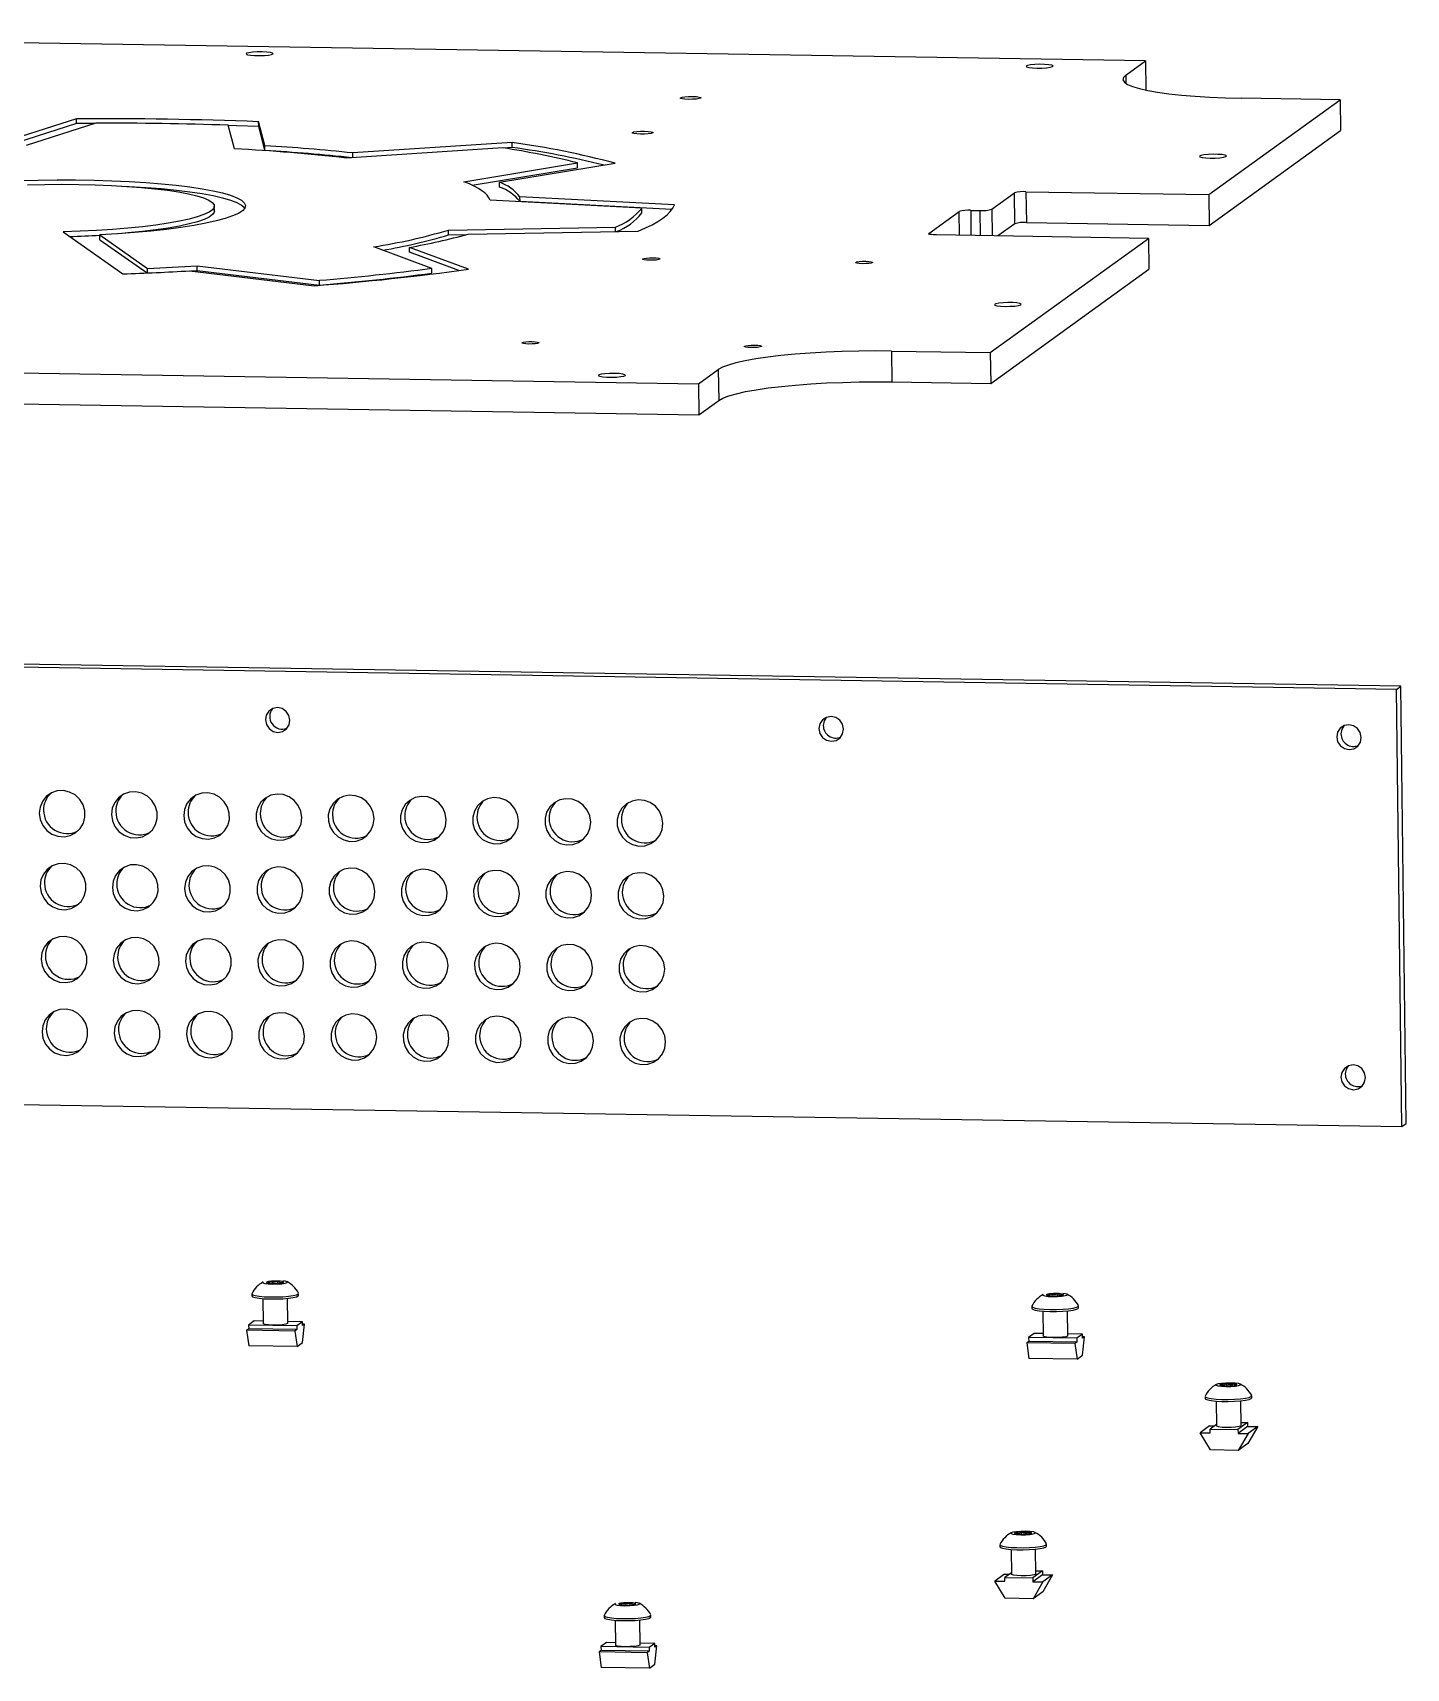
# Model space of a CAD drawing. Header units: millimetres. Extents: x 0 to 279, y 0 to 216.
# Drawn here: x 68.42 to 96.4, y 126.64 to 159.96 of the extents above; entities that cross this region are included whole.
import ezdxf

# ---------------------------------------------------------------- set-up
doc = ezdxf.new("R2010")
doc.units = ezdxf.units.MM

msp = doc.modelspace()

# ---------------------------------------------------------------- linework, layer by layer
at = {"color": 7, "linetype": 'Continuous', "lineweight": 25}
for p, q in [((91.085, 159.392), (55.391, 159.965)), ((90.683, 159.102), (91.085, 159.392)), ((91.085, 159.392), (91.092, 158.796)), ((95.048, 158.598), (93.038, 158.63)), ((92.376, 156.666), (95.048, 158.598)), ((95.048, 158.598), (95.056, 157.97)), ((69.315, 158.212), (67.87, 157.748)), ((69.316, 158.113), (67.9, 157.659)), ((69.709, 158.123), (68.289, 157.667)), ((69.316, 158.113), (69.315, 158.212)), ((69.683, 158.114), (69.316, 158.113)), ((72.529, 157.599), (72.404, 158.08)), ((73.15, 157.664), (73.022, 158.153)), ((73.024, 158.054), (73.022, 158.153)), ((73.151, 157.565), (73.024, 158.054)), ((92.384, 156.038), (95.056, 157.97)), ((73.151, 157.565), (73.15, 157.664)), ((77.993, 157.618), (74.804, 157.411)), ((78.183, 157.726), (74.938, 157.516)), ((78.184, 157.627), (78.007, 157.616)), ((78.184, 157.627), (78.183, 157.726)), ((74.939, 157.42), (74.938, 157.516)), ((77.203, 156.93), (79.518, 157.312)), ((77.926, 156.917), (80.281, 157.306)), ((79.52, 157.213), (79.518, 157.312)), ((77.373, 156.859), (79.52, 157.213)), ((77.927, 156.818), (77.926, 156.917)), ((81.489, 156.456), (78.345, 156.623)), ((78.346, 156.524), (78.345, 156.623)), ((87.955, 156.368), (88.415, 156.701)), ((88.423, 156.072), (88.415, 156.701)), ((88.65, 156.726), (92.376, 156.666)), ((88.65, 156.726), (88.658, 156.098)), ((92.376, 156.666), (92.384, 156.038)), ((72.121, 156.332), (72.12, 156.431)), ((80.826, 156.392), (77.735, 156.556)), ((81.438, 156.36), (78.346, 156.524)), ((80.827, 156.293), (80.826, 156.392)), ((86.672, 155.875), (87.288, 156.321)), ((87.524, 156.346), (87.72, 156.343)), ((76.889, 155.944), (80.288, 156.003)), ((76.89, 155.845), (76.889, 155.944)), ((80.289, 155.913), (80.288, 156.003)), ((88.423, 156.072), (88.079, 155.824)), ((88.658, 156.098), (92.384, 156.038)), ((69.041, 155.908), (70.259, 155.051)), ((69.787, 155.846), (70.759, 155.163)), ((69.789, 155.747), (69.787, 155.846)), ((69.789, 155.747), (70.751, 155.07)), ((76.89, 155.845), (77.258, 155.851)), ((77.291, 155.861), (80.749, 155.921)), ((91.143, 155.775), (86.829, 155.844)), ((87.924, 153.447), (91.143, 155.775)), ((91.143, 155.775), (91.151, 155.146)), ((76.548, 155.164), (75.367, 155.602)), ((77.295, 155.147), (76.094, 155.592)), ((76.095, 155.493), (76.094, 155.592)), ((77.102, 155.12), (76.095, 155.493)), ((70.76, 155.07), (70.759, 155.163)), ((71.616, 155.113), (74.151, 154.81)), ((71.771, 155.218), (74.263, 154.92)), ((71.772, 155.119), (71.771, 155.218)), ((71.772, 155.119), (74.264, 154.821)), ((76.549, 155.065), (76.548, 155.164)), ((87.932, 152.818), (91.151, 155.146)), ((74.264, 154.821), (74.263, 154.92)), ((46.29, 153.384), (81.983, 152.812)), ((85.914, 153.479), (87.924, 153.447)), ((85.914, 153.479), (85.921, 152.85)), ((87.924, 153.447), (87.932, 152.818)), ((81.983, 152.812), (82.385, 153.102)), ((82.385, 153.102), (82.393, 152.473)), ((46.298, 152.756), (81.991, 152.183)), ((81.983, 152.812), (81.991, 152.183)), ((85.921, 152.85), (87.932, 152.818)), ((81.991, 152.183), (82.393, 152.473)), ((96.196, 146.588), (50.599, 147.319)), ((96.284, 146.651), (50.687, 147.383)), ((96.196, 146.588), (96.284, 146.651)), ((96.396, 137.743), (96.284, 146.651)), ((96.308, 137.679), (96.196, 146.588)), ((50.711, 138.411), (96.308, 137.679)), ((96.308, 137.679), (96.396, 137.743)), ((73.242, 134.488), (73.242, 134.525)), ((73.412, 134.485), (73.412, 134.532)), ((73.519, 134.503), (73.526, 134.515)), ((73.834, 134.242), (73.834, 134.283)), ((72.884, 134.271), (72.884, 134.23)), ((73.11, 134.175), (73.116, 133.668)), ((73.616, 133.675), (73.61, 134.182)), ((88.769, 134.016), (88.77, 133.975)), ((89.128, 134.233), (89.127, 134.27)), ((89.298, 134.231), (89.297, 134.277)), ((89.404, 134.248), (89.411, 134.26)), ((89.72, 133.987), (89.719, 134.028)), ((72.933, 133.72), (72.819, 133.638)), ((73.8, 133.623), (72.819, 133.638)), ((72.819, 133.638), (72.82, 133.559)), ((73.116, 133.718), (72.933, 133.72)), ((73.913, 133.705), (73.616, 133.71)), ((73.913, 133.705), (73.8, 133.623)), ((73.8, 133.623), (73.801, 133.543)), ((73.914, 133.626), (73.913, 133.705)), ((73.955, 133.655), (73.914, 133.656)), ((73.955, 133.655), (73.914, 133.626)), ((73.919, 133.279), (73.955, 133.655)), ((88.995, 133.92), (89.002, 133.414)), ((89.502, 133.42), (89.495, 133.927)), ((72.82, 133.559), (72.779, 133.53)), ((73.76, 133.514), (72.779, 133.53)), ((72.779, 133.53), (72.825, 133.213)), ((73.801, 133.543), (72.82, 133.559)), ((73.801, 133.543), (73.76, 133.514)), ((73.76, 133.514), (73.805, 133.197)), ((88.706, 133.304), (88.665, 133.275)), ((88.818, 133.466), (88.705, 133.384)), ((89.685, 133.368), (88.705, 133.384)), ((88.705, 133.384), (88.706, 133.304)), ((89.686, 133.289), (88.706, 133.304)), ((89.001, 133.463), (88.818, 133.466)), ((89.799, 133.45), (89.501, 133.455)), ((89.686, 133.289), (89.645, 133.259)), ((89.799, 133.45), (89.685, 133.368)), ((89.685, 133.368), (89.686, 133.289)), ((89.8, 133.371), (89.799, 133.45)), ((89.841, 133.4), (89.799, 133.401)), ((89.841, 133.4), (89.8, 133.371)), ((89.804, 133.024), (89.841, 133.4)), ((73.805, 133.197), (72.825, 133.213)), ((73.805, 133.197), (73.919, 133.279)), ((88.665, 133.275), (88.71, 132.958)), ((89.645, 133.259), (88.665, 133.275)), ((89.691, 132.942), (88.71, 132.958)), ((89.645, 133.259), (89.691, 132.942)), ((89.691, 132.942), (89.804, 133.024)), ((92.738, 132.396), (92.738, 132.444)), ((92.902, 132.406), (92.902, 132.438)), ((92.299, 132.183), (92.3, 132.143)), ((92.525, 132.088), (92.532, 131.581)), ((93.032, 131.587), (93.025, 132.094)), ((93.25, 132.154), (93.249, 132.195)), ((93.164, 131.651), (92.968, 131.509)), ((93.031, 131.653), (93.164, 131.651)), ((93.164, 131.651), (93.165, 131.571)), ((92.39, 131.584), (92.195, 131.442)), ((92.405, 131.093), (92.195, 131.442)), ((92.195, 131.442), (92.4, 131.439)), ((92.39, 131.584), (92.488, 131.582)), ((92.531, 131.613), (92.399, 131.518)), ((92.4, 131.439), (92.399, 131.518)), ((92.399, 131.518), (92.968, 131.509)), ((92.968, 131.509), (92.969, 131.43)), ((93.165, 131.571), (92.969, 131.43)), ((92.969, 131.43), (93.175, 131.427)), ((93.175, 131.427), (92.974, 131.083)), ((93.165, 131.571), (93.371, 131.568)), ((93.371, 131.568), (93.169, 131.225)), ((93.371, 131.568), (93.175, 131.427)), ((92.974, 131.083), (92.405, 131.093)), ((93.169, 131.225), (92.974, 131.083)), ((88.56, 129.375), (88.559, 129.423)), ((88.723, 129.385), (88.723, 129.417)), ((88.12, 129.162), (88.121, 129.121)), ((88.347, 129.067), (88.353, 128.56)), ((88.853, 128.566), (88.847, 129.073)), ((89.071, 129.133), (89.07, 129.174)), ((88.985, 128.629), (88.789, 128.488)), ((88.852, 128.631), (88.985, 128.629)), ((88.985, 128.629), (88.986, 128.55)), ((88.212, 128.562), (88.016, 128.421)), ((88.226, 128.071), (88.016, 128.421)), ((88.016, 128.421), (88.222, 128.417)), ((88.212, 128.562), (88.309, 128.561)), ((88.353, 128.592), (88.221, 128.497)), ((88.222, 128.417), (88.221, 128.497)), ((88.221, 128.497), (88.789, 128.488)), ((88.789, 128.488), (88.79, 128.408)), ((88.986, 128.55), (88.79, 128.408)), ((88.79, 128.408), (88.996, 128.405)), ((88.996, 128.405), (88.795, 128.062)), ((88.986, 128.55), (89.192, 128.547)), ((89.192, 128.547), (88.991, 128.203)), ((89.192, 128.547), (88.996, 128.405)), ((80.418, 127.935), (80.417, 127.972)), ((80.588, 127.933), (80.587, 127.979)), ((80.694, 127.951), (80.701, 127.962)), ((88.795, 128.062), (88.226, 128.071)), ((88.991, 128.203), (88.795, 128.062)), ((80.059, 127.718), (80.06, 127.677)), ((80.286, 127.623), (80.292, 127.116)), ((80.792, 127.122), (80.786, 127.629)), ((81.01, 127.689), (81.009, 127.73)), ((79.996, 127.007), (79.955, 126.977)), ((80.935, 126.961), (79.955, 126.977)), ((79.955, 126.977), (80, 126.66)), ((80.108, 127.168), (79.995, 127.086)), ((80.975, 127.07), (79.995, 127.086)), ((79.995, 127.086), (79.996, 127.007)), ((80.976, 126.991), (79.996, 127.007)), ((80.291, 127.165), (80.108, 127.168)), ((81.089, 127.152), (80.791, 127.157)), ((80.976, 126.991), (80.935, 126.961)), ((80.935, 126.961), (80.981, 126.644)), ((81.089, 127.152), (80.975, 127.07)), ((80.975, 127.07), (80.976, 126.991)), ((81.09, 127.073), (81.089, 127.152)), ((81.131, 127.103), (81.09, 127.073)), ((81.131, 127.103), (81.09, 127.103)), ((81.094, 126.727), (81.131, 127.103)), ((80.981, 126.644), (80, 126.66)), ((80.981, 126.644), (81.094, 126.727))]:
    msp.add_line(p, q, dxfattribs=at)
at = {"color": 8, "linetype": 'Continuous', "lineweight": 25}
for p, q in [((90.683, 159.102), (90.685, 158.934)), ((87.295, 155.837), (87.288, 156.321)), ((87.524, 156.346), (87.53, 155.833)), ((87.726, 155.83), (87.72, 156.343)), ((87.955, 156.368), (87.962, 155.826)), ((86.672, 155.875), (86.672, 155.864))]:
    msp.add_line(p, q, dxfattribs=at)
at = {"color": 7, "linetype": 'Continuous', "lineweight": 25, "flags": 128}
for points in [[(73.096, 159.576), (72.995, 159.575), (72.9, 159.569), (72.825, 159.558), (72.779, 159.545), (72.768, 159.531), (72.795, 159.517), (72.855, 159.506), (72.94, 159.5), (73.039, 159.498), (73.139, 159.502), (73.225, 159.51), (73.287, 159.522), (73.316, 159.536), (73.308, 159.551), (73.264, 159.563), (73.19, 159.572), (73.096, 159.576)], [(88.874, 159.243), (88.975, 159.244), (89.07, 159.251), (89.145, 159.261), (89.191, 159.274), (89.202, 159.289), (89.175, 159.302), (89.115, 159.313), (89.03, 159.32), (88.931, 159.321), (88.832, 159.318), (88.745, 159.309), (88.683, 159.297), (88.654, 159.283), (88.662, 159.269), (88.706, 159.256), (88.78, 159.247), (88.874, 159.243)], [(90.683, 159.102), (90.636, 159.054), (90.626, 159.006), (90.655, 158.959), (90.72, 158.913), (90.822, 158.869), (90.959, 158.827), (91.13, 158.788), (91.332, 158.752), (91.563, 158.721), (91.82, 158.693), (92.099, 158.67), (92.398, 158.652), (92.712, 158.638), (93.038, 158.63)], [(81.779, 158.607), (81.704, 158.611), (81.646, 158.618), (81.615, 158.628), (81.615, 158.64), (81.646, 158.651), (81.704, 158.66), (81.78, 158.665), (81.862, 158.666), (81.937, 158.663), (81.995, 158.655), (82.027, 158.645), (82.027, 158.633), (81.995, 158.622), (81.937, 158.613), (81.861, 158.608), (81.779, 158.607)], [(73.024, 158.054), (72.574, 158.07), (72.405, 158.075)], [(80.801, 157.899), (80.725, 157.903), (80.667, 157.91), (80.636, 157.921), (80.636, 157.932), (80.667, 157.944), (80.725, 157.953), (80.801, 157.958), (80.883, 157.959), (80.959, 157.955), (81.017, 157.948), (81.048, 157.937), (81.048, 157.926), (81.016, 157.915), (80.959, 157.906), (80.883, 157.9), (80.801, 157.899)], [(92.404, 157.411), (92.505, 157.412), (92.6, 157.418), (92.675, 157.429), (92.721, 157.442), (92.732, 157.456), (92.705, 157.47), (92.645, 157.481), (92.56, 157.487), (92.461, 157.489), (92.362, 157.485), (92.275, 157.477), (92.213, 157.465), (92.184, 157.451), (92.192, 157.436), (92.236, 157.424), (92.31, 157.415), (92.404, 157.411)], [(68.156, 156.954), (68.536, 156.963), (68.917, 156.967), (69.296, 156.966), (69.67, 156.96), (70.035, 156.949), (70.388, 156.933), (70.726, 156.913), (71.046, 156.887), (71.346, 156.858), (71.622, 156.824), (71.873, 156.786), (72.096, 156.745), (72.288, 156.701), (72.45, 156.654), (72.578, 156.604), (72.672, 156.553), (72.731, 156.5), (72.754, 156.447), (72.742, 156.393), (72.694, 156.338), (72.611, 156.285), (72.494, 156.232), (72.343, 156.18), (72.161, 156.131), (71.947, 156.083), (71.705, 156.038), (71.437, 155.997), (71.145, 155.959), (70.83, 155.924), (70.498, 155.894), (70.149, 155.868), (69.787, 155.846)], [(68.319, 156.868), (68.667, 156.875), (69.015, 156.877), (69.359, 156.874), (69.697, 156.866), (70.024, 156.853), (70.337, 156.835), (70.634, 156.813), (70.91, 156.787), (71.164, 156.756), (71.392, 156.721), (71.592, 156.683), (71.762, 156.642), (71.901, 156.599), (72.007, 156.553), (72.078, 156.506), (72.115, 156.457), (72.116, 156.407), (72.082, 156.358), (72.013, 156.309), (71.91, 156.26), (71.774, 156.213), (71.606, 156.168), (71.408, 156.125), (71.181, 156.084), (70.93, 156.047), (70.655, 156.013), (70.36, 155.984), (70.048, 155.958), (69.721, 155.937), (69.385, 155.92), (69.041, 155.908)], [(70.23, 156.842), (70.389, 156.834), (70.727, 156.814), (71.048, 156.788), (71.347, 156.759), (71.624, 156.725), (71.874, 156.687), (72.097, 156.646), (72.29, 156.602), (72.451, 156.555), (72.579, 156.505), (72.673, 156.454), (72.732, 156.401), (72.74, 156.39)], [(77.735, 156.556), (77.714, 156.604), (77.679, 156.652), (77.632, 156.7), (77.571, 156.747), (77.498, 156.794), (77.412, 156.84), (77.314, 156.885), (77.203, 156.93)], [(72.121, 156.332), (72.117, 156.308), (72.083, 156.259), (72.014, 156.21), (71.911, 156.161), (71.775, 156.114), (71.607, 156.069), (71.409, 156.026), (71.183, 155.985), (70.931, 155.948), (70.656, 155.914), (70.361, 155.885), (70.242, 155.874)], [(80.749, 155.921), (80.901, 155.987), (81.036, 156.053), (81.155, 156.12), (81.256, 156.187), (81.34, 156.254), (81.407, 156.321), (81.457, 156.389), (81.489, 156.456)], [(86.829, 155.844), (86.791, 155.845), (86.757, 155.847), (86.727, 155.851), (86.702, 155.855), (86.683, 155.859), (86.672, 155.864), (86.668, 155.87), (86.672, 155.875)], [(80.985, 155.329), (80.922, 155.332), (80.873, 155.338), (80.847, 155.347), (80.847, 155.357), (80.874, 155.366), (80.922, 155.373), (80.985, 155.378), (81.053, 155.379), (81.116, 155.376), (81.165, 155.369), (81.191, 155.361), (81.191, 155.351), (81.164, 155.342), (81.116, 155.334), (81.053, 155.33), (80.985, 155.329)], [(85.319, 155.259), (85.256, 155.262), (85.208, 155.269), (85.181, 155.277), (85.182, 155.287), (85.208, 155.296), (85.256, 155.304), (85.319, 155.308), (85.387, 155.309), (85.45, 155.306), (85.499, 155.3), (85.525, 155.291), (85.525, 155.282), (85.499, 155.272), (85.45, 155.265), (85.387, 155.26), (85.319, 155.259)], [(71.639, 155.111), (71.647, 155.111), (71.772, 155.119)], [(88.225, 154.389), (88.326, 154.391), (88.421, 154.397), (88.496, 154.407), (88.543, 154.42), (88.553, 154.435), (88.527, 154.448), (88.467, 154.459), (88.381, 154.466), (88.282, 154.467), (88.183, 154.464), (88.096, 154.455), (88.034, 154.443), (88.006, 154.429), (88.014, 154.415), (88.058, 154.403), (88.131, 154.394), (88.225, 154.389)], [(78.525, 153.623), (78.462, 153.626), (78.414, 153.632), (78.387, 153.641), (78.387, 153.65), (78.414, 153.66), (78.462, 153.667), (78.525, 153.672), (78.593, 153.672), (78.656, 153.669), (78.705, 153.663), (78.731, 153.655), (78.731, 153.645), (78.705, 153.636), (78.656, 153.628), (78.593, 153.624), (78.525, 153.623)], [(85.914, 153.479), (85.581, 153.482), (85.244, 153.479), (84.909, 153.471), (84.579, 153.457), (84.258, 153.439), (83.951, 153.416), (83.661, 153.388), (83.393, 153.356), (83.148, 153.32), (82.931, 153.281), (82.744, 153.239), (82.589, 153.195), (82.469, 153.149), (82.385, 153.102)], [(83.055, 153.55), (82.992, 153.553), (82.944, 153.559), (82.918, 153.568), (82.918, 153.578), (82.944, 153.587), (82.992, 153.594), (83.055, 153.599), (83.124, 153.6), (83.187, 153.597), (83.235, 153.591), (83.261, 153.582), (83.261, 153.572), (83.235, 153.563), (83.186, 153.555), (83.123, 153.551), (83.055, 153.55)], [(80.272, 153.023), (80.171, 153.022), (80.076, 153.016), (80.001, 153.006), (79.954, 152.992), (79.944, 152.978), (79.97, 152.965), (80.03, 152.954), (80.116, 152.947), (80.215, 152.945), (80.314, 152.949), (80.401, 152.958), (80.463, 152.97), (80.491, 152.984), (80.483, 152.998), (80.439, 153.01), (80.366, 153.019), (80.272, 153.023)], [(82.393, 152.473), (82.477, 152.52), (82.597, 152.566), (82.752, 152.611), (82.939, 152.653), (83.156, 152.692), (83.4, 152.728), (83.669, 152.759), (83.959, 152.787), (84.266, 152.811), (84.587, 152.829), (84.917, 152.842), (85.252, 152.85), (85.588, 152.853), (85.921, 152.85)], [(73.66, 145.96), (73.64, 146.057), (73.584, 146.139), (73.503, 146.195), (73.407, 146.216), (73.311, 146.198), (73.231, 146.145), (73.178, 146.064), (73.16, 145.968), (73.18, 145.871), (73.235, 145.788), (73.317, 145.732), (73.413, 145.711), (73.508, 145.729), (73.589, 145.782), (73.642, 145.863), (73.66, 145.96)], [(84.434, 145.787), (84.454, 145.69), (84.509, 145.607), (84.591, 145.551), (84.687, 145.53), (84.783, 145.548), (84.863, 145.601), (84.916, 145.682), (84.934, 145.779), (84.914, 145.876), (84.859, 145.958), (84.777, 146.014), (84.681, 146.035), (84.585, 146.017), (84.505, 145.964), (84.452, 145.883), (84.434, 145.787)], [(84.582, 146.016), (84.54, 145.947), (84.522, 145.85)], [(94.978, 145.618), (94.998, 145.521), (95.053, 145.438), (95.135, 145.382), (95.231, 145.361), (95.326, 145.379), (95.407, 145.432), (95.46, 145.513), (95.478, 145.61), (95.458, 145.706), (95.402, 145.789), (95.321, 145.845), (95.225, 145.866), (95.129, 145.848), (95.049, 145.795), (94.996, 145.714), (94.978, 145.618)], [(95.126, 145.847), (95.084, 145.777), (95.066, 145.681)], [(68.555, 144.062), (68.574, 143.935), (68.626, 143.816), (68.708, 143.715), (68.812, 143.64), (68.933, 143.595), (69.06, 143.584), (69.184, 143.608), (69.296, 143.665), (69.388, 143.751), (69.453, 143.86), (69.485, 143.983), (69.484, 144.112), (69.448, 144.236), (69.381, 144.346), (69.287, 144.436), (69.173, 144.496), (69.048, 144.525), (68.921, 144.518), (68.802, 144.477), (68.699, 144.404), (68.62, 144.306), (68.571, 144.189), (68.555, 144.062)], [(70.026, 144.039), (70.045, 143.911), (70.097, 143.793), (70.178, 143.692), (70.283, 143.616), (70.404, 143.571), (70.531, 143.56), (70.655, 143.585), (70.767, 143.642), (70.859, 143.728), (70.924, 143.837), (70.956, 143.96), (70.955, 144.088), (70.919, 144.212), (70.851, 144.323), (70.757, 144.412), (70.644, 144.473), (70.519, 144.501), (70.392, 144.494), (70.273, 144.453), (70.17, 144.381), (70.091, 144.283), (70.042, 144.166), (70.026, 144.039)], [(71.497, 144.015), (71.516, 143.888), (71.568, 143.769), (71.649, 143.668), (71.754, 143.593), (71.875, 143.548), (72.002, 143.537), (72.126, 143.561), (72.238, 143.618), (72.33, 143.704), (72.394, 143.813), (72.427, 143.936), (72.426, 144.064), (72.39, 144.189), (72.322, 144.299), (72.228, 144.388), (72.115, 144.449), (71.99, 144.477), (71.863, 144.471), (71.744, 144.43), (71.641, 144.357), (71.562, 144.259), (71.512, 144.142), (71.497, 144.015)], [(73.902, 143.977), (73.883, 144.104), (73.831, 144.223), (73.749, 144.323), (73.644, 144.399), (73.524, 144.444), (73.397, 144.455), (73.273, 144.431), (73.16, 144.373), (73.069, 144.287), (73.004, 144.179), (72.971, 144.056), (72.973, 143.927), (73.009, 143.803), (73.076, 143.692), (73.17, 143.603), (73.284, 143.542), (73.409, 143.514), (73.535, 143.521), (73.655, 143.562), (73.758, 143.634), (73.837, 143.733), (73.886, 143.85), (73.902, 143.977)], [(75.373, 143.953), (75.354, 144.08), (75.301, 144.199), (75.22, 144.3), (75.115, 144.375), (74.995, 144.42), (74.868, 144.431), (74.744, 144.407), (74.631, 144.35), (74.54, 144.264), (74.475, 144.155), (74.442, 144.032), (74.444, 143.904), (74.48, 143.779), (74.547, 143.669), (74.641, 143.58), (74.755, 143.519), (74.88, 143.491), (75.006, 143.497), (75.126, 143.538), (75.229, 143.611), (75.308, 143.709), (75.357, 143.826), (75.373, 143.953)], [(76.843, 143.929), (76.824, 144.057), (76.772, 144.175), (76.691, 144.276), (76.586, 144.352), (76.466, 144.397), (76.339, 144.408), (76.214, 144.383), (76.102, 144.326), (76.01, 144.24), (75.946, 144.131), (75.913, 144.008), (75.915, 143.88), (75.95, 143.756), (76.018, 143.645), (76.112, 143.556), (76.226, 143.495), (76.35, 143.467), (76.477, 143.474), (76.596, 143.515), (76.699, 143.587), (76.778, 143.685), (76.828, 143.802), (76.843, 143.929)], [(78.314, 143.906), (78.295, 144.033), (78.243, 144.152), (78.162, 144.253), (78.057, 144.328), (77.936, 144.373), (77.809, 144.384), (77.685, 144.36), (77.573, 144.303), (77.481, 144.217), (77.417, 144.108), (77.384, 143.985), (77.385, 143.856), (77.421, 143.732), (77.489, 143.622), (77.583, 143.532), (77.696, 143.472), (77.821, 143.443), (77.948, 143.45), (78.067, 143.491), (78.17, 143.564), (78.249, 143.662), (78.299, 143.779), (78.314, 143.906)], [(79.785, 143.882), (79.766, 144.01), (79.714, 144.128), (79.633, 144.229), (79.528, 144.305), (79.407, 144.35), (79.28, 144.36), (79.156, 144.336), (79.044, 144.279), (78.952, 144.193), (78.887, 144.084), (78.855, 143.961), (78.856, 143.833), (78.892, 143.709), (78.96, 143.598), (79.054, 143.509), (79.167, 143.448), (79.292, 143.42), (79.419, 143.427), (79.538, 143.468), (79.641, 143.54), (79.72, 143.638), (79.769, 143.755), (79.785, 143.882)], [(81.256, 143.859), (81.237, 143.986), (81.185, 144.105), (81.103, 144.205), (80.999, 144.281), (80.878, 144.326), (80.751, 144.337), (80.627, 144.313), (80.515, 144.255), (80.423, 144.169), (80.358, 144.061), (80.326, 143.938), (80.327, 143.809), (80.363, 143.685), (80.43, 143.574), (80.524, 143.485), (80.638, 143.424), (80.763, 143.396), (80.89, 143.403), (81.009, 143.444), (81.112, 143.516), (81.191, 143.615), (81.24, 143.732), (81.256, 143.859)], [(68.574, 142.578), (68.593, 142.45), (68.645, 142.332), (68.726, 142.231), (68.831, 142.155), (68.951, 142.11), (69.078, 142.099), (69.203, 142.123), (69.315, 142.181), (69.407, 142.267), (69.471, 142.375), (69.504, 142.498), (69.502, 142.627), (69.467, 142.751), (69.399, 142.862), (69.305, 142.951), (69.191, 143.012), (69.067, 143.04), (68.94, 143.033), (68.821, 142.992), (68.718, 142.92), (68.639, 142.821), (68.589, 142.704), (68.574, 142.578)], [(70.044, 142.554), (70.063, 142.427), (70.116, 142.308), (70.197, 142.207), (70.302, 142.131), (70.422, 142.086), (70.549, 142.076), (70.673, 142.1), (70.786, 142.157), (70.877, 142.243), (70.942, 142.352), (70.975, 142.475), (70.973, 142.603), (70.937, 142.727), (70.87, 142.838), (70.776, 142.927), (70.662, 142.988), (70.537, 143.016), (70.411, 143.01), (70.291, 142.968), (70.188, 142.896), (70.109, 142.798), (70.06, 142.681), (70.044, 142.554)], [(71.515, 142.53), (71.534, 142.403), (71.586, 142.284), (71.668, 142.183), (71.773, 142.108), (71.893, 142.063), (72.02, 142.052), (72.144, 142.076), (72.256, 142.133), (72.348, 142.22), (72.413, 142.328), (72.446, 142.451), (72.444, 142.58), (72.408, 142.704), (72.341, 142.815), (72.247, 142.904), (72.133, 142.965), (72.008, 142.993), (71.882, 142.986), (71.762, 142.945), (71.659, 142.873), (71.58, 142.774), (71.531, 142.657), (71.515, 142.53)], [(73.92, 142.492), (73.901, 142.619), (73.849, 142.738), (73.768, 142.839), (73.663, 142.914), (73.542, 142.959), (73.415, 142.97), (73.291, 142.946), (73.179, 142.889), (73.087, 142.803), (73.023, 142.694), (72.99, 142.571), (72.991, 142.443), (73.027, 142.318), (73.095, 142.208), (73.189, 142.118), (73.302, 142.058), (73.427, 142.029), (73.554, 142.036), (73.673, 142.077), (73.776, 142.15), (73.855, 142.248), (73.905, 142.365), (73.92, 142.492)], [(75.391, 142.468), (75.372, 142.596), (75.32, 142.714), (75.239, 142.815), (75.134, 142.891), (75.013, 142.936), (74.886, 142.946), (74.762, 142.922), (74.65, 142.865), (74.558, 142.779), (74.493, 142.67), (74.461, 142.547), (74.462, 142.419), (74.498, 142.295), (74.566, 142.184), (74.66, 142.095), (74.773, 142.034), (74.898, 142.006), (75.025, 142.013), (75.144, 142.054), (75.247, 142.126), (75.326, 142.224), (75.375, 142.341), (75.391, 142.468)], [(76.862, 142.445), (76.843, 142.572), (76.791, 142.691), (76.709, 142.791), (76.605, 142.867), (76.484, 142.912), (76.357, 142.923), (76.233, 142.899), (76.121, 142.842), (76.029, 142.755), (75.964, 142.647), (75.932, 142.524), (75.933, 142.395), (75.969, 142.271), (76.036, 142.16), (76.13, 142.071), (76.244, 142.01), (76.369, 141.982), (76.496, 141.989), (76.615, 142.03), (76.718, 142.102), (76.797, 142.201), (76.846, 142.318), (76.862, 142.445)], [(78.333, 142.421), (78.314, 142.548), (78.262, 142.667), (78.18, 142.768), (78.075, 142.844), (77.955, 142.888), (77.828, 142.899), (77.704, 142.875), (77.592, 142.818), (77.5, 142.732), (77.435, 142.623), (77.402, 142.5), (77.404, 142.372), (77.44, 142.248), (77.507, 142.137), (77.601, 142.048), (77.715, 141.987), (77.84, 141.959), (77.967, 141.965), (78.086, 142.006), (78.189, 142.079), (78.268, 142.177), (78.317, 142.294), (78.333, 142.421)], [(79.804, 142.397), (79.785, 142.525), (79.733, 142.643), (79.651, 142.744), (79.546, 142.82), (79.426, 142.865), (79.299, 142.876), (79.175, 142.852), (79.063, 142.794), (78.971, 142.708), (78.906, 142.6), (78.873, 142.476), (78.875, 142.348), (78.911, 142.224), (78.978, 142.113), (79.072, 142.024), (79.186, 141.963), (79.311, 141.935), (79.438, 141.942), (79.557, 141.983), (79.66, 142.055), (79.739, 142.154), (79.788, 142.27), (79.804, 142.397)], [(81.275, 142.374), (81.256, 142.501), (81.204, 142.62), (81.122, 142.721), (81.017, 142.796), (80.897, 142.841), (80.77, 142.852), (80.646, 142.828), (80.533, 142.771), (80.442, 142.685), (80.377, 142.576), (80.344, 142.453), (80.346, 142.325), (80.382, 142.2), (80.449, 142.09), (80.543, 142), (80.657, 141.94), (80.782, 141.911), (80.908, 141.918), (81.028, 141.959), (81.131, 142.032), (81.21, 142.13), (81.259, 142.247), (81.275, 142.374)], [(68.592, 141.093), (68.611, 140.965), (68.663, 140.847), (68.745, 140.746), (68.85, 140.67), (68.97, 140.625), (69.097, 140.615), (69.221, 140.639), (69.333, 140.696), (69.425, 140.782), (69.49, 140.891), (69.523, 141.014), (69.521, 141.142), (69.485, 141.266), (69.418, 141.377), (69.324, 141.466), (69.21, 141.527), (69.085, 141.555), (68.958, 141.548), (68.839, 141.507), (68.736, 141.435), (68.657, 141.337), (68.608, 141.22), (68.592, 141.093)], [(70.063, 141.069), (70.082, 140.942), (70.134, 140.823), (70.216, 140.722), (70.32, 140.647), (70.441, 140.602), (70.568, 140.591), (70.692, 140.615), (70.804, 140.672), (70.896, 140.758), (70.961, 140.867), (70.994, 140.99), (70.992, 141.119), (70.956, 141.243), (70.889, 141.353), (70.795, 141.443), (70.681, 141.503), (70.556, 141.532), (70.429, 141.525), (70.31, 141.484), (70.207, 141.411), (70.128, 141.313), (70.079, 141.196), (70.063, 141.069)], [(71.534, 141.046), (71.553, 140.918), (71.605, 140.8), (71.687, 140.699), (71.791, 140.623), (71.912, 140.578), (72.039, 140.567), (72.163, 140.591), (72.275, 140.649), (72.367, 140.735), (72.432, 140.843), (72.464, 140.967), (72.463, 141.095), (72.427, 141.219), (72.359, 141.33), (72.265, 141.419), (72.152, 141.48), (72.027, 141.508), (71.9, 141.501), (71.781, 141.46), (71.678, 141.388), (71.599, 141.29), (71.55, 141.173), (71.534, 141.046)], [(73.939, 141.007), (73.92, 141.135), (73.868, 141.253), (73.786, 141.354), (73.681, 141.43), (73.561, 141.475), (73.434, 141.485), (73.31, 141.461), (73.198, 141.404), (73.106, 141.318), (73.041, 141.209), (73.008, 141.086), (73.01, 140.958), (73.046, 140.834), (73.113, 140.723), (73.207, 140.634), (73.321, 140.573), (73.446, 140.545), (73.573, 140.552), (73.692, 140.593), (73.795, 140.665), (73.874, 140.763), (73.923, 140.88), (73.939, 141.007)], [(75.41, 140.983), (75.391, 141.111), (75.339, 141.229), (75.257, 141.33), (75.152, 141.406), (75.032, 141.451), (74.905, 141.462), (74.781, 141.438), (74.669, 141.38), (74.577, 141.294), (74.512, 141.186), (74.479, 141.063), (74.481, 140.934), (74.517, 140.81), (74.584, 140.699), (74.678, 140.61), (74.792, 140.549), (74.917, 140.521), (75.043, 140.528), (75.163, 140.569), (75.266, 140.641), (75.345, 140.74), (75.394, 140.857), (75.41, 140.983)], [(76.881, 140.96), (76.862, 141.087), (76.81, 141.206), (76.728, 141.307), (76.623, 141.382), (76.503, 141.427), (76.376, 141.438), (76.252, 141.414), (76.139, 141.357), (76.048, 141.271), (75.983, 141.162), (75.95, 141.039), (75.952, 140.911), (75.988, 140.786), (76.055, 140.676), (76.149, 140.587), (76.263, 140.526), (76.388, 140.498), (76.514, 140.504), (76.634, 140.545), (76.737, 140.618), (76.816, 140.716), (76.865, 140.833), (76.881, 140.96)], [(78.351, 140.936), (78.333, 141.064), (78.28, 141.182), (78.199, 141.283), (78.094, 141.359), (77.974, 141.404), (77.847, 141.415), (77.722, 141.39), (77.61, 141.333), (77.518, 141.247), (77.454, 141.138), (77.421, 141.015), (77.423, 140.887), (77.458, 140.763), (77.526, 140.652), (77.62, 140.563), (77.734, 140.502), (77.858, 140.474), (77.985, 140.481), (78.105, 140.522), (78.208, 140.594), (78.287, 140.692), (78.336, 140.809), (78.351, 140.936)], [(79.822, 140.913), (79.803, 141.04), (79.751, 141.159), (79.67, 141.26), (79.565, 141.335), (79.445, 141.38), (79.318, 141.391), (79.193, 141.367), (79.081, 141.31), (78.989, 141.223), (78.925, 141.115), (78.892, 140.992), (78.893, 140.863), (78.929, 140.739), (78.997, 140.628), (79.091, 140.539), (79.204, 140.478), (79.329, 140.45), (79.456, 140.457), (79.575, 140.498), (79.678, 140.571), (79.757, 140.669), (79.807, 140.786), (79.822, 140.913)], [(81.293, 140.889), (81.274, 141.017), (81.222, 141.135), (81.141, 141.236), (81.036, 141.312), (80.915, 141.357), (80.788, 141.367), (80.664, 141.343), (80.552, 141.286), (80.46, 141.2), (80.395, 141.091), (80.363, 140.968), (80.364, 140.84), (80.4, 140.716), (80.468, 140.605), (80.562, 140.516), (80.675, 140.455), (80.8, 140.427), (80.927, 140.434), (81.046, 140.475), (81.149, 140.547), (81.228, 140.645), (81.277, 140.762), (81.293, 140.889)], [(68.611, 139.608), (68.63, 139.481), (68.682, 139.362), (68.763, 139.261), (68.868, 139.186), (68.989, 139.141), (69.116, 139.13), (69.24, 139.154), (69.352, 139.211), (69.444, 139.297), (69.508, 139.406), (69.541, 139.529), (69.54, 139.657), (69.504, 139.782), (69.436, 139.892), (69.342, 139.981), (69.229, 140.042), (69.104, 140.07), (68.977, 140.064), (68.858, 140.023), (68.755, 139.95), (68.676, 139.852), (68.627, 139.735), (68.611, 139.608)], [(70.082, 139.585), (70.101, 139.457), (70.153, 139.339), (70.234, 139.238), (70.339, 139.162), (70.459, 139.117), (70.586, 139.106), (70.711, 139.13), (70.823, 139.188), (70.915, 139.274), (70.979, 139.382), (71.012, 139.505), (71.011, 139.634), (70.975, 139.758), (70.907, 139.869), (70.813, 139.958), (70.7, 140.019), (70.575, 140.047), (70.448, 140.04), (70.329, 139.999), (70.226, 139.927), (70.147, 139.828), (70.097, 139.711), (70.082, 139.585)], [(71.553, 139.561), (71.571, 139.433), (71.624, 139.315), (71.705, 139.214), (71.81, 139.138), (71.93, 139.093), (72.057, 139.083), (72.181, 139.107), (72.294, 139.164), (72.386, 139.25), (72.45, 139.359), (72.483, 139.482), (72.481, 139.61), (72.446, 139.734), (72.378, 139.845), (72.284, 139.934), (72.17, 139.995), (72.046, 140.023), (71.919, 140.017), (71.799, 139.975), (71.696, 139.903), (71.617, 139.805), (71.568, 139.688), (71.553, 139.561)], [(73.957, 139.522), (73.939, 139.65), (73.886, 139.768), (73.805, 139.869), (73.7, 139.945), (73.58, 139.99), (73.453, 140.001), (73.328, 139.977), (73.216, 139.919), (73.124, 139.833), (73.06, 139.725), (73.027, 139.601), (73.029, 139.473), (73.064, 139.349), (73.132, 139.238), (73.226, 139.149), (73.34, 139.088), (73.464, 139.06), (73.591, 139.067), (73.711, 139.108), (73.813, 139.18), (73.892, 139.279), (73.942, 139.395), (73.957, 139.522)], [(75.428, 139.499), (75.409, 139.626), (75.357, 139.745), (75.276, 139.846), (75.171, 139.921), (75.051, 139.966), (74.924, 139.977), (74.799, 139.953), (74.687, 139.896), (74.595, 139.81), (74.531, 139.701), (74.498, 139.578), (74.499, 139.449), (74.535, 139.325), (74.603, 139.215), (74.697, 139.125), (74.81, 139.065), (74.935, 139.036), (75.062, 139.043), (75.181, 139.084), (75.284, 139.157), (75.363, 139.255), (75.413, 139.372), (75.428, 139.499)], [(76.899, 139.475), (76.88, 139.603), (76.828, 139.721), (76.747, 139.822), (76.642, 139.898), (76.521, 139.943), (76.394, 139.953), (76.27, 139.929), (76.158, 139.872), (76.066, 139.786), (76.001, 139.677), (75.969, 139.554), (75.97, 139.426), (76.006, 139.302), (76.074, 139.191), (76.168, 139.102), (76.281, 139.041), (76.406, 139.013), (76.533, 139.02), (76.652, 139.061), (76.755, 139.133), (76.834, 139.231), (76.883, 139.348), (76.899, 139.475)], [(78.37, 139.452), (78.351, 139.579), (78.299, 139.698), (78.217, 139.798), (78.113, 139.874), (77.992, 139.919), (77.865, 139.93), (77.741, 139.906), (77.629, 139.848), (77.537, 139.762), (77.472, 139.654), (77.44, 139.531), (77.441, 139.402), (77.477, 139.278), (77.544, 139.167), (77.639, 139.078), (77.752, 139.017), (77.877, 138.989), (78.004, 138.996), (78.123, 139.037), (78.226, 139.109), (78.305, 139.208), (78.354, 139.325), (78.37, 139.452)], [(79.841, 139.428), (79.822, 139.555), (79.77, 139.674), (79.688, 139.775), (79.584, 139.851), (79.463, 139.895), (79.336, 139.906), (79.212, 139.882), (79.1, 139.825), (79.008, 139.739), (78.943, 139.63), (78.91, 139.507), (78.912, 139.379), (78.948, 139.255), (79.015, 139.144), (79.109, 139.055), (79.223, 138.994), (79.348, 138.966), (79.475, 138.972), (79.594, 139.013), (79.697, 139.086), (79.776, 139.184), (79.825, 139.301), (79.841, 139.428)], [(81.312, 139.404), (81.293, 139.532), (81.241, 139.65), (81.159, 139.751), (81.054, 139.827), (80.934, 139.872), (80.807, 139.883), (80.683, 139.859), (80.571, 139.801), (80.479, 139.715), (80.414, 139.607), (80.381, 139.483), (80.383, 139.355), (80.419, 139.231), (80.486, 139.12), (80.58, 139.031), (80.694, 138.97), (80.819, 138.942), (80.946, 138.949), (81.065, 138.99), (81.168, 139.062), (81.247, 139.161), (81.296, 139.277), (81.312, 139.404)], [(95.064, 138.689), (95.085, 138.592), (95.14, 138.509), (95.222, 138.453), (95.318, 138.432), (95.413, 138.45), (95.494, 138.504), (95.547, 138.585), (95.565, 138.681), (95.544, 138.778), (95.489, 138.861), (95.407, 138.917), (95.311, 138.937), (95.216, 138.92), (95.135, 138.866), (95.082, 138.785), (95.064, 138.689)], [(95.213, 138.918), (95.17, 138.849), (95.152, 138.753)], [(72.885, 134.275), (72.884, 134.271), (72.9, 134.253), (72.95, 134.237), (73.031, 134.224), (73.136, 134.214), (73.257, 134.21), (73.386, 134.21), (73.513, 134.215), (73.629, 134.224), (73.724, 134.238), (73.792, 134.254), (73.829, 134.273), (73.832, 134.287)], [(73.115, 134.514), (73.111, 134.512), (73.111, 134.498), (73.148, 134.486), (73.217, 134.477), (73.307, 134.473), (73.404, 134.474), (73.494, 134.48), (73.563, 134.491), (73.601, 134.504), (73.601, 134.518), (73.564, 134.53), (73.517, 134.537)], [(73.242, 134.525), (73.226, 134.523), (73.212, 134.52), (73.201, 134.517), (73.192, 134.514), (73.186, 134.511), (73.183, 134.507), (73.183, 134.504), (73.186, 134.501)], [(73.47, 134.491), (73.486, 134.493), (73.5, 134.496), (73.511, 134.499), (73.52, 134.502), (73.526, 134.505), (73.529, 134.508), (73.529, 134.512), (73.526, 134.515)], [(89, 134.26), (88.996, 134.257), (88.996, 134.243), (89.033, 134.231), (89.102, 134.222), (89.192, 134.218), (89.29, 134.219), (89.38, 134.225), (89.449, 134.236), (89.486, 134.249), (89.486, 134.263), (89.449, 134.275), (89.402, 134.282)], [(72.884, 134.23), (72.901, 134.213), (72.951, 134.196), (73.032, 134.183), (73.136, 134.174), (73.258, 134.169), (73.387, 134.169), (73.514, 134.174), (73.629, 134.184), (73.725, 134.197), (73.793, 134.214), (73.829, 134.232), (73.834, 134.242)], [(88.77, 134.02), (88.769, 134.017), (88.785, 133.999), (88.836, 133.982), (88.916, 133.969), (89.021, 133.959), (89.143, 133.955), (89.272, 133.955), (89.399, 133.96), (89.514, 133.97), (89.61, 133.983), (89.678, 134), (89.714, 134.018), (89.718, 134.032)], [(88.77, 133.975), (88.786, 133.958), (88.836, 133.941), (88.917, 133.928), (89.022, 133.919), (89.143, 133.914), (89.272, 133.914), (89.399, 133.919), (89.515, 133.929), (89.61, 133.942), (89.678, 133.959), (89.714, 133.977), (89.72, 133.987)], [(89.127, 134.27), (89.111, 134.268), (89.097, 134.265), (89.086, 134.262), (89.077, 134.259), (89.071, 134.256), (89.068, 134.253), (89.068, 134.249), (89.071, 134.246)], [(89.355, 134.236), (89.371, 134.238), (89.385, 134.241), (89.396, 134.244), (89.405, 134.247), (89.411, 134.25), (89.414, 134.254), (89.414, 134.257), (89.411, 134.26)], [(73.616, 133.675), (73.611, 133.668), (73.574, 133.654), (73.505, 133.644), (73.415, 133.637), (73.317, 133.636), (73.227, 133.64), (73.158, 133.649), (73.121, 133.662), (73.116, 133.668)], [(89.502, 133.42), (89.497, 133.413), (89.459, 133.4), (89.39, 133.389), (89.3, 133.383), (89.203, 133.381), (89.113, 133.386), (89.044, 133.394), (89.006, 133.407), (89.002, 133.414)], [(92.526, 132.411), (92.563, 132.399), (92.632, 132.39), (92.722, 132.385), (92.82, 132.387), (92.91, 132.393), (92.979, 132.404), (93.016, 132.417), (93.016, 132.431), (92.979, 132.443), (92.91, 132.452), (92.82, 132.456), (92.723, 132.455), (92.633, 132.449), (92.564, 132.438), (92.526, 132.425), (92.526, 132.411)], [(92.607, 132.427), (92.601, 132.423), (92.598, 132.42), (92.598, 132.417), (92.601, 132.414), (92.607, 132.411), (92.616, 132.408), (92.627, 132.405), (92.641, 132.403)], [(92.935, 132.415), (92.941, 132.418), (92.944, 132.421), (92.944, 132.424), (92.941, 132.428), (92.935, 132.431), (92.927, 132.433), (92.915, 132.436), (92.902, 132.438)], [(92.3, 132.188), (92.308, 132.171), (92.35, 132.154), (92.424, 132.14), (92.523, 132.129), (92.641, 132.123), (92.769, 132.122), (92.898, 132.126), (93.017, 132.134), (93.118, 132.147), (93.194, 132.163), (93.238, 132.181), (93.248, 132.199), (93.248, 132.2)], [(92.3, 132.143), (92.309, 132.13), (92.351, 132.113), (92.424, 132.099), (92.524, 132.088), (92.642, 132.082), (92.77, 132.081), (92.898, 132.085), (93.017, 132.094), (93.118, 132.106), (93.194, 132.122), (93.239, 132.14), (93.25, 132.154)], [(93.032, 131.587), (93.027, 131.58), (92.989, 131.567), (92.92, 131.557), (92.83, 131.55), (92.733, 131.549), (92.643, 131.553), (92.574, 131.562), (92.536, 131.574), (92.532, 131.581)], [(88.347, 129.389), (88.384, 129.377), (88.453, 129.368), (88.543, 129.364), (88.641, 129.365), (88.731, 129.371), (88.8, 129.382), (88.838, 129.395), (88.838, 129.409), (88.801, 129.421), (88.732, 129.43), (88.642, 129.435), (88.544, 129.433), (88.454, 129.427), (88.385, 129.416), (88.347, 129.403), (88.347, 129.389)], [(88.429, 129.405), (88.423, 129.402), (88.42, 129.399), (88.42, 129.396), (88.423, 129.392), (88.428, 129.389), (88.437, 129.386), (88.448, 129.384), (88.462, 129.381)], [(88.756, 129.393), (88.762, 129.396), (88.765, 129.4), (88.765, 129.403), (88.762, 129.406), (88.757, 129.409), (88.748, 129.412), (88.737, 129.415), (88.723, 129.417)], [(88.121, 129.121), (88.13, 129.108), (88.172, 129.091), (88.246, 129.077), (88.345, 129.067), (88.463, 129.061), (88.591, 129.06), (88.719, 129.063), (88.839, 129.072), (88.94, 129.085), (89.015, 129.101), (89.06, 129.118), (89.071, 129.133)], [(88.122, 129.167), (88.129, 129.149), (88.171, 129.132), (88.245, 129.118), (88.345, 129.108), (88.463, 129.102), (88.591, 129.1), (88.719, 129.104), (88.838, 129.113), (88.939, 129.126), (89.015, 129.141), (89.059, 129.159), (89.07, 129.178), (89.069, 129.179)], [(88.853, 128.566), (88.848, 128.559), (88.811, 128.546), (88.742, 128.535), (88.652, 128.529), (88.554, 128.527), (88.464, 128.532), (88.395, 128.541), (88.358, 128.553), (88.353, 128.56)], [(80.29, 127.962), (80.286, 127.959), (80.286, 127.946), (80.323, 127.933), (80.392, 127.924), (80.482, 127.92), (80.58, 127.921), (80.67, 127.928), (80.739, 127.938), (80.777, 127.951), (80.777, 127.965), (80.74, 127.978), (80.693, 127.984)], [(80.417, 127.972), (80.401, 127.97), (80.388, 127.967), (80.376, 127.964), (80.368, 127.961), (80.362, 127.958), (80.359, 127.955), (80.359, 127.952), (80.362, 127.949)], [(80.645, 127.938), (80.662, 127.941), (80.675, 127.943), (80.687, 127.946), (80.695, 127.949), (80.701, 127.953), (80.704, 127.956), (80.704, 127.959), (80.701, 127.962)], [(80.061, 127.723), (80.059, 127.719), (80.076, 127.701), (80.126, 127.685), (80.207, 127.671), (80.312, 127.662), (80.433, 127.657), (80.562, 127.657), (80.689, 127.662), (80.804, 127.672), (80.9, 127.685), (80.968, 127.702), (81.004, 127.72), (81.008, 127.735)], [(80.06, 127.677), (80.076, 127.66), (80.127, 127.644), (80.207, 127.63), (80.312, 127.621), (80.434, 127.616), (80.563, 127.616), (80.689, 127.621), (80.805, 127.631), (80.9, 127.645), (80.969, 127.661), (81.005, 127.679), (81.01, 127.689)], [(80.792, 127.122), (80.787, 127.115), (80.75, 127.102), (80.681, 127.091), (80.591, 127.085), (80.493, 127.084), (80.403, 127.088), (80.334, 127.097), (80.297, 127.109), (80.292, 127.116)]]:
    msp.add_lwpolyline(points, dxfattribs=at)
at = {"color": 7, "linetype": 'Continuous', "lineweight": 25}
for centre, radius, start, end in [((69.81, 73.532), 84.681, 87.82637, 90.33512), ((69.762, 77.42), 80.703, 88.12414, 90.03735), ((70.796, 118.296), 39.438, 83.9707, 86.5785), ((75.726, 142.341), 15.444, 75.784, 81.5562), ((76.066, 141.713), 16.152, 74.8722, 82.468), ((75.735, 139.767), 18.027, 76.1295, 82.1907), ((70.644, 120.938), 36.71, 83.4931, 87.0561), ((70.793, 118.133), 39.502, 83.9993, 86.5774), ((77.632, 156.055), 0.911, 38.5633, 71.1874), ((77.634, 155.956), 0.911, 38.5633, 71.1874), ((88.6, 156.079), 0.649, 85.595, 106.6124), ((79.882, 157.132), 1.199, 289.8078, 321.9308), ((79.897, 157.019), 1.18, 290.459, 322.0444), ((87.474, 155.7), 0.649, 85.595, 106.6124), ((87.77, 156.99), 0.649, 265.595, 286.6124), ((73.585, 167.11), 11.644, 278.8015, 286.4828), ((88.608, 155.451), 0.649, 85.595, 106.6124), ((68.461, 177.965), 22.164, 271.8481, 273.4313), ((73.702, 166.572), 11.19, 279.5028, 286.5528), ((73.95, 167.954), 12.546, 279.8401, 285.4441), ((68.031, 217.952), 62.94, 272.02896, 273.26503), ((68.197, 211.514), 56.409, 272.6029, 273.6321), ((70.147, 207.125), 52.468, 274.3767, 277.8307), ((70.086, 204.782), 50.036, 274.7876, 277.4198), ((70.088, 204.683), 50.036, 274.7876, 277.4198), ((73.504, 146.032), 0.256, 139.8774, 291.8612), ((84.778, 145.851), 0.256, 180.0557, 291.9171), ((95.322, 145.681), 0.256, 180.0557, 291.9171), ((69.101, 144.134), 0.458, 132.9718, 181.0609), ((70.572, 144.111), 0.458, 132.9718, 181.0609), ((72.043, 144.087), 0.458, 132.9718, 181.0609), ((73.514, 144.064), 0.458, 132.9718, 181.0609), ((74.985, 144.04), 0.458, 132.9718, 181.0609), ((76.456, 144.016), 0.458, 132.9718, 181.0609), ((77.927, 143.993), 0.458, 132.9718, 181.0609), ((79.398, 143.969), 0.458, 132.9718, 181.0609), ((80.868, 143.946), 0.458, 132.9718, 181.0609), ((69.121, 144.127), 0.478, 180.1375, 297.6358), ((70.592, 144.103), 0.478, 180.1375, 297.6358), ((72.063, 144.08), 0.478, 180.1375, 297.6358), ((73.534, 144.056), 0.478, 180.1375, 297.6358), ((75.005, 144.033), 0.478, 180.1375, 297.6358), ((76.476, 144.009), 0.478, 180.1375, 297.6358), ((77.947, 143.985), 0.478, 180.1375, 297.6358), ((79.417, 143.962), 0.478, 180.1375, 297.6358), ((80.888, 143.938), 0.478, 180.1375, 297.6358), ((69.12, 142.65), 0.458, 132.9718, 181.0609), ((70.591, 142.626), 0.458, 132.9718, 181.0609), ((69.14, 142.642), 0.478, 180.1375, 297.6358), ((70.611, 142.619), 0.478, 180.1375, 297.6358), ((72.062, 142.602), 0.458, 132.9718, 181.0609), ((73.533, 142.579), 0.458, 132.9718, 181.0609), ((75.003, 142.555), 0.458, 132.9718, 181.0609), ((76.474, 142.532), 0.458, 132.9718, 181.0609), ((77.945, 142.508), 0.458, 132.9718, 181.0609), ((79.416, 142.484), 0.458, 132.9718, 181.0609), ((80.887, 142.461), 0.458, 132.9718, 181.0609), ((72.082, 142.595), 0.478, 180.1375, 297.6358), ((73.552, 142.572), 0.478, 180.1375, 297.6358), ((75.023, 142.548), 0.478, 180.1375, 297.6358), ((76.494, 142.524), 0.478, 180.1375, 297.6358), ((77.965, 142.501), 0.478, 180.1375, 297.6358), ((79.436, 142.477), 0.478, 180.1375, 297.6358), ((80.907, 142.454), 0.478, 180.1375, 297.6358), ((69.139, 141.165), 0.458, 132.9718, 181.0609), ((70.609, 141.141), 0.458, 132.9718, 181.0609), ((72.08, 141.118), 0.458, 132.9718, 181.0609), ((73.551, 141.094), 0.458, 132.9718, 181.0609), ((75.022, 141.071), 0.458, 132.9718, 181.0609), ((76.493, 141.047), 0.458, 132.9718, 181.0609), ((77.964, 141.023), 0.458, 132.9718, 181.0609), ((79.435, 141), 0.458, 132.9718, 181.0609), ((80.906, 140.976), 0.458, 132.9718, 181.0609), ((69.158, 141.158), 0.478, 180.1375, 297.6358), ((70.629, 141.134), 0.478, 180.1375, 297.6358), ((72.1, 141.11), 0.478, 180.1375, 297.6358), ((73.571, 141.087), 0.478, 180.1375, 297.6358), ((75.042, 141.063), 0.478, 180.1375, 297.6358), ((76.513, 141.04), 0.478, 180.1375, 297.6358), ((77.984, 141.016), 0.478, 180.1375, 297.6358), ((79.455, 140.992), 0.478, 180.1375, 297.6358), ((80.925, 140.969), 0.478, 180.1375, 297.6358), ((69.157, 139.68), 0.458, 132.9718, 181.0609), ((70.628, 139.657), 0.458, 132.9718, 181.0609), ((72.099, 139.633), 0.458, 132.9718, 181.0609), ((69.177, 139.673), 0.478, 180.1375, 297.6358), ((70.648, 139.649), 0.478, 180.1375, 297.6358), ((72.119, 139.626), 0.478, 180.1375, 297.6358), ((73.57, 139.609), 0.458, 132.9718, 181.0609), ((75.041, 139.586), 0.458, 132.9718, 181.0609), ((76.512, 139.562), 0.458, 132.9718, 181.0609), ((77.982, 139.539), 0.458, 132.9718, 181.0609), ((79.453, 139.515), 0.458, 132.9718, 181.0609), ((80.924, 139.491), 0.458, 132.9718, 181.0609), ((73.59, 139.602), 0.478, 180.1375, 297.6358), ((75.061, 139.579), 0.478, 180.1375, 297.6358), ((76.531, 139.555), 0.478, 180.1375, 297.6358), ((78.002, 139.531), 0.478, 180.1375, 297.6358), ((79.473, 139.508), 0.478, 180.1375, 297.6358), ((80.944, 139.484), 0.478, 180.1375, 297.6358), ((95.409, 138.753), 0.256, 180.0557, 291.9171), ((73.362, 134.047), 0.529, 117.8296, 154.394), ((73.288, 134.795), 0.311, 250.7876, 272.1492), ((73.369, 133.468), 1.065, 87.7252, 96.8861), ((73.342, 135.548), 1.065, 267.7252, 276.8861), ((73.423, 134.221), 0.311, 70.7876, 92.1492), ((73.362, 134.047), 0.529, 27.0411, 63.6056), ((89.247, 133.792), 0.529, 117.8296, 154.394), ((89.174, 134.54), 0.311, 250.7876, 272.1492), ((89.255, 133.213), 1.065, 87.7252, 96.8861), ((89.228, 135.293), 1.065, 267.7252, 276.8861), ((89.309, 133.966), 0.311, 70.7876, 92.1492), ((89.247, 133.792), 0.529, 27.0411, 63.6056), ((92.777, 131.96), 0.529, 117.8296, 154.394), ((92.736, 131.969), 0.475, 89.8041, 105.7192), ((92.757, 133.347), 0.951, 262.9848, 272.8762), ((92.785, 131.494), 0.951, 82.9848, 92.8762), ((92.806, 132.872), 0.475, 269.8041, 285.7192), ((92.777, 131.96), 0.529, 27.0411, 63.6056), ((88.598, 128.938), 0.529, 117.8296, 154.394), ((88.557, 128.948), 0.475, 89.8041, 105.7192), ((88.578, 130.326), 0.951, 262.9848, 272.8762), ((88.607, 128.473), 0.951, 82.9848, 92.8762), ((88.628, 129.851), 0.475, 269.8041, 285.7192), ((88.598, 128.938), 0.529, 27.0411, 63.6056), ((80.537, 127.494), 0.529, 117.8296, 154.394), ((80.545, 126.915), 1.065, 87.7252, 96.8861), ((80.599, 127.669), 0.311, 70.7876, 92.1492), ((80.537, 127.494), 0.529, 27.0411, 63.6056), ((80.464, 128.242), 0.311, 250.7876, 272.1492), ((80.518, 128.995), 1.065, 267.7252, 276.8861)]:
    msp.add_arc(centre, radius, start, end, dxfattribs=at)
for points, knots in [([(73.242, 134.525), (73.234, 134.509), (73.226, 134.492), (73.217, 134.492), (73.216, 134.492)], [0, 0, 0, 0, 0.954715, 1, 1, 1, 1]), ([(73.412, 134.532), (73.403, 134.528), (73.377, 134.514), (73.329, 134.502), (73.279, 134.509), (73.252, 134.521), (73.242, 134.525)], [0, 0, 0, 0, 0.156025, 0.493707, 0.819058, 1, 1, 1, 1]), ([(73.526, 134.515), (73.51, 134.507), (73.482, 134.494), (73.441, 134.508), (73.421, 134.524), (73.412, 134.532)], [0, 0, 0, 0, 0.4391165, 0.7513669, 1, 1, 1, 1]), ([(89.127, 134.27), (89.119, 134.254), (89.111, 134.238), (89.102, 134.237), (89.102, 134.237)], [0, 0, 0, 0, 0.954715, 1, 1, 1, 1]), ([(89.297, 134.277), (89.289, 134.273), (89.263, 134.259), (89.214, 134.247), (89.164, 134.254), (89.137, 134.266), (89.127, 134.27)], [0, 0, 0, 0, 0.156025, 0.493707, 0.819058, 1, 1, 1, 1]), ([(89.411, 134.26), (89.395, 134.252), (89.367, 134.239), (89.327, 134.253), (89.306, 134.27), (89.297, 134.277)], [0, 0, 0, 0, 0.4391165, 0.7513669, 1, 1, 1, 1]), ([(92.738, 132.444), (92.719, 132.432), (92.687, 132.41), (92.641, 132.411), (92.618, 132.422), (92.607, 132.427)], [0, 0, 0, 0, 0.4391165, 0.7513669, 1, 1, 1, 1]), ([(92.607, 132.427), (92.609, 132.421), (92.611, 132.414), (92.614, 132.41), (92.614, 132.409)], [0, 0, 0, 0, 0.766156, 1, 1, 1, 1]), ([(92.902, 132.438), (92.878, 132.429), (92.838, 132.413), (92.78, 132.423), (92.751, 132.438), (92.738, 132.444)], [0, 0, 0, 0, 0.439117, 0.751367, 1, 1, 1, 1]), ([(92.929, 132.406), (92.925, 132.404), (92.918, 132.399), (92.909, 132.417), (92.903, 132.433), (92.902, 132.438)], [0, 0, 0, 0, 0.3799774, 0.8040554, 1, 1, 1, 1]), ([(88.559, 129.423), (88.54, 129.41), (88.509, 129.388), (88.462, 129.39), (88.439, 129.4), (88.429, 129.405)], [0, 0, 0, 0, 0.4391165, 0.7513669, 1, 1, 1, 1]), ([(88.429, 129.405), (88.43, 129.4), (88.432, 129.392), (88.435, 129.388), (88.435, 129.388)], [0, 0, 0, 0, 0.766156, 1, 1, 1, 1]), ([(88.723, 129.417), (88.7, 129.408), (88.66, 129.392), (88.601, 129.402), (88.572, 129.416), (88.559, 129.423)], [0, 0, 0, 0, 0.439117, 0.751367, 1, 1, 1, 1]), ([(88.75, 129.385), (88.747, 129.382), (88.739, 129.378), (88.73, 129.396), (88.725, 129.412), (88.723, 129.417)], [0, 0, 0, 0, 0.3799774, 0.8040554, 1, 1, 1, 1]), ([(80.417, 127.972), (80.41, 127.957), (80.401, 127.94), (80.393, 127.939), (80.392, 127.939)], [0, 0, 0, 0, 0.954715, 1, 1, 1, 1]), ([(80.587, 127.979), (80.579, 127.975), (80.553, 127.962), (80.505, 127.949), (80.454, 127.957), (80.427, 127.968), (80.417, 127.972)], [0, 0, 0, 0, 0.156025, 0.493707, 0.819058, 1, 1, 1, 1]), ([(80.701, 127.962), (80.685, 127.955), (80.657, 127.941), (80.617, 127.955), (80.596, 127.972), (80.587, 127.979)], [0, 0, 0, 0, 0.4391165, 0.7513669, 1, 1, 1, 1])]:
    msp.add_open_spline(points, degree=3, knots=knots, dxfattribs=at)

doc.saveas('drawing.dxf')
